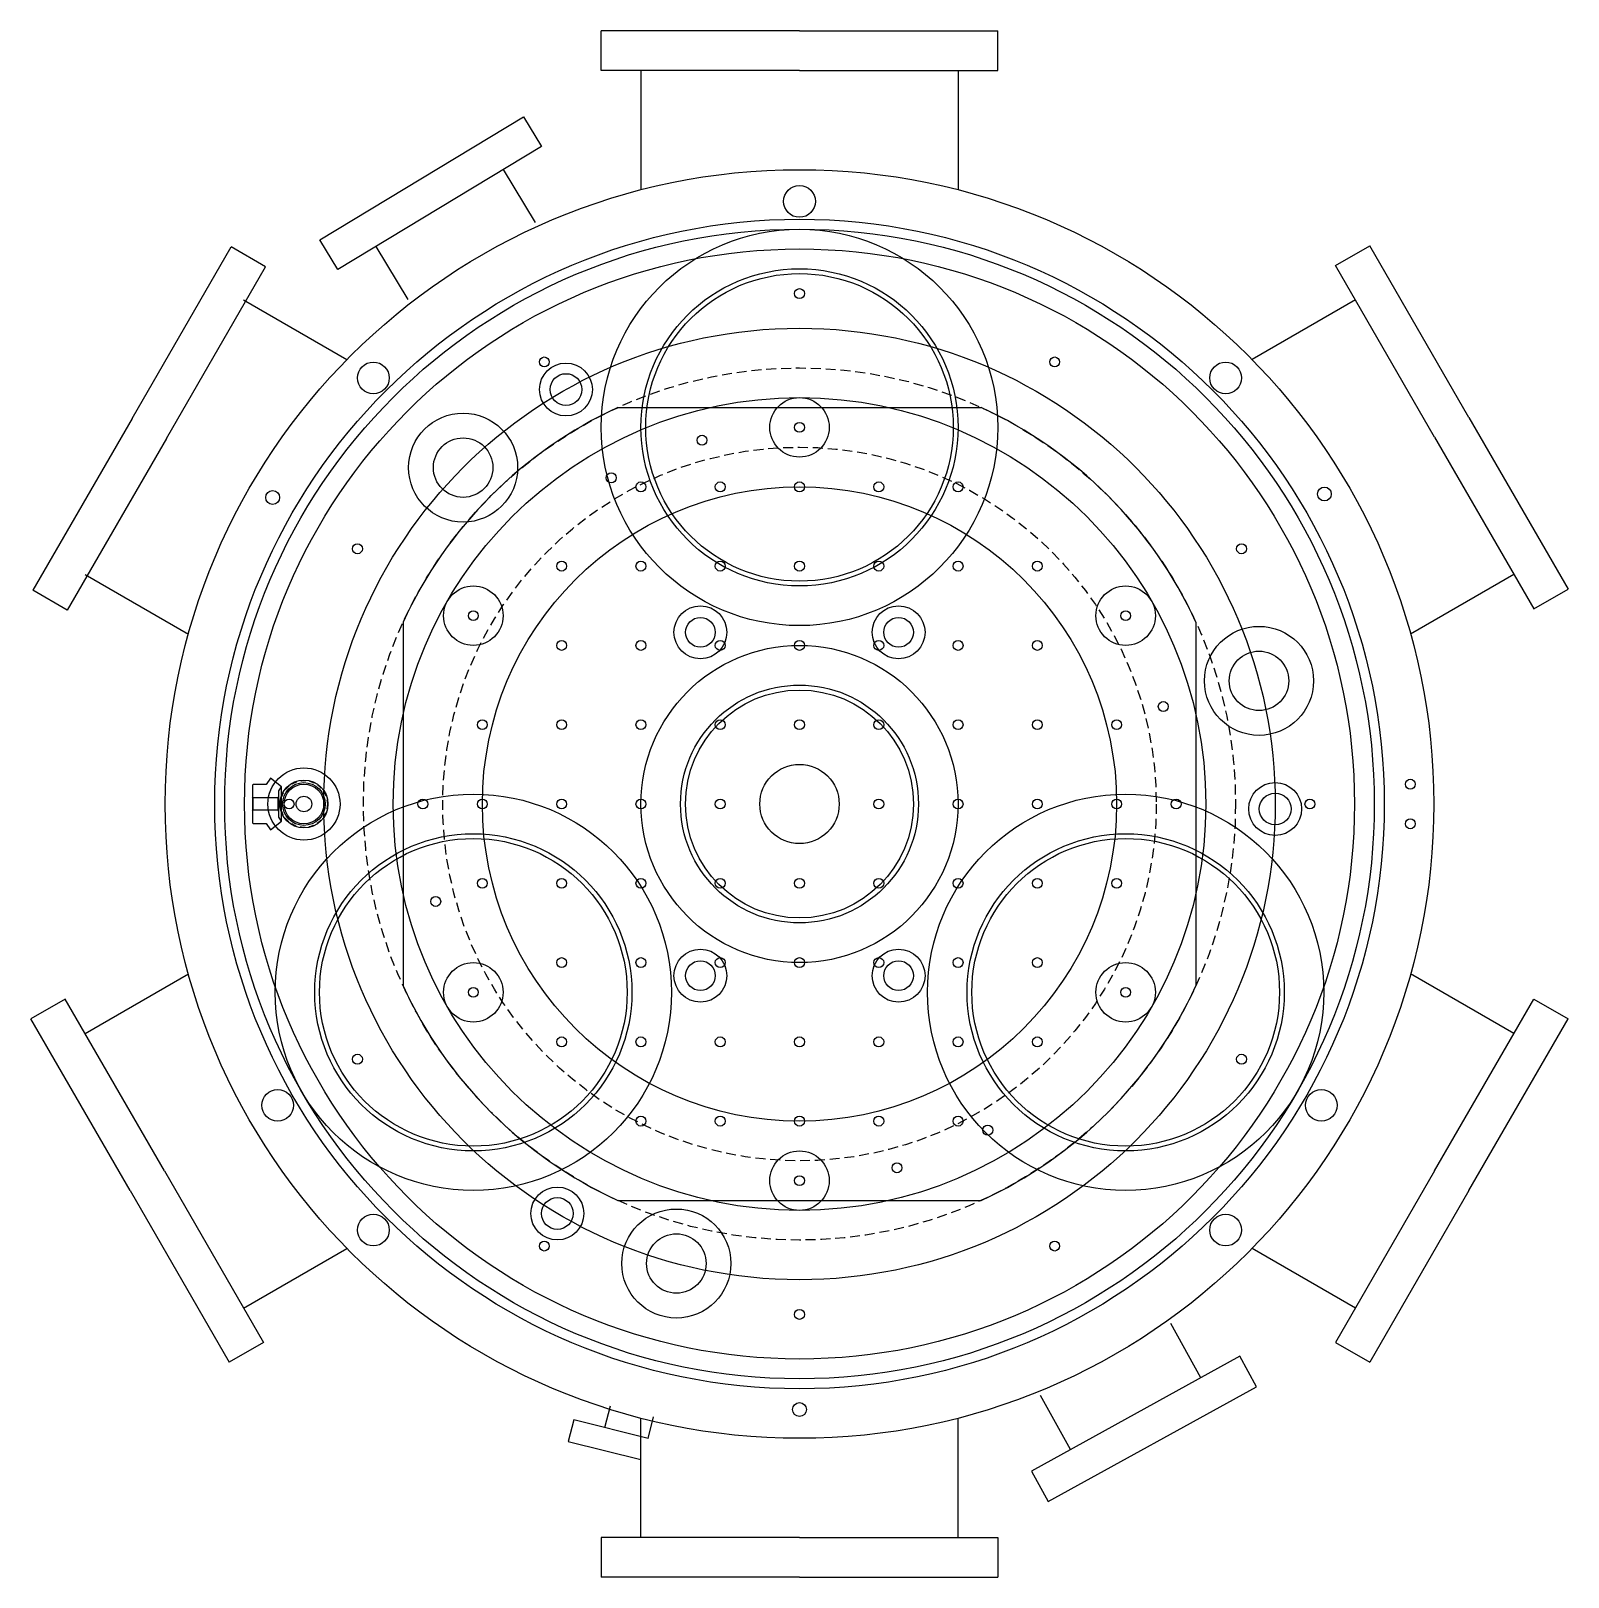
# Model space of a CAD drawing. Header units: inches. Extents: x -164 to 250, y -285 to 80.
# Drawn here: x 51.32 to 90.09, y -102.7 to -63.7 of the extents above; entities that cross this region are included whole.
import ezdxf

# ---------------------------------------------------------------- set-up
doc = ezdxf.new("R2010")
doc.units = ezdxf.units.IN
doc.header["$MEASUREMENT"] = 0
doc.linetypes.add('DASHED2', pattern=[0.375, 0.25, -0.125])
doc.linetypes.add('HIDDEN2', pattern=[0.1875, 0.125, -0.0625])

msp = doc.modelspace()

# ---------------------------------------------------------------- linework, layer by layer
at = {"color": 4}
for p, q in [((70.70465, -63.70123), (65.70465, -63.70123)), ((65.70465, -64.70123), (65.70465, -63.70123)), ((70.70465, -63.70123), (75.70465, -63.70123)), ((75.70465, -64.70123), (75.70465, -63.70123)), ((70.70465, -64.70123), (65.70465, -64.70123)), ((66.70465, -64.70123), (66.70465, -67.70929)), ((70.70465, -64.70123), (75.70465, -64.70123)), ((74.70465, -64.70123), (74.70465, -67.70929)), ((61.17296, -67.41869), (61.17296, -67.41869)), ((63.23031, -67.19837), (64.03808, -68.53587)), ((53.86797, -73.48056), (56.36797, -69.15044)), ((57.23399, -69.65044), (56.36797, -69.15044)), ((60.02031, -69.13702), (60.82808, -70.47452)), ((84.22612, -69.6211), (85.09214, -69.1211)), ((87.59214, -73.45123), (85.09214, -69.1211)), ((54.73399, -73.98056), (57.23399, -69.65044)), ((86.72612, -73.95123), (84.22612, -69.6211)), ((56.68318, -70.48712), (59.28824, -71.99116)), ((84.72612, -70.48712), (82.12106, -71.99116)), ((84.72612, -70.48712), (82.12106, -71.99116)), ((53.86797, -73.48056), (51.36797, -77.81069)), ((87.59214, -73.45123), (90.09214, -77.78135)), ((54.73399, -73.98056), (52.23399, -78.31069)), ((86.72612, -73.95123), (89.22612, -78.28135)), ((52.68318, -77.41533), (55.28824, -78.91936)), ((88.72612, -77.41533), (86.12106, -78.91936)), ((88.72612, -77.41533), (86.12106, -78.91936)), ((52.23399, -78.31069), (51.36797, -77.81069)), ((89.22612, -78.28135), (90.09214, -77.78135)), ((52.68318, -88.98712), (55.28824, -87.48309)), ((88.72612, -88.98712), (86.12106, -87.48309)), ((88.72612, -88.98712), (86.12106, -87.48309)), ((52.18318, -88.1211), (51.31715, -88.6211)), ((54.68318, -92.45123), (52.18318, -88.1211)), ((86.72612, -92.45123), (89.22612, -88.1211)), ((89.22612, -88.1211), (90.09214, -88.6211)), ((53.81715, -92.95123), (51.31715, -88.6211)), ((87.59214, -92.95123), (90.09214, -88.6211)), ((54.68318, -92.45123), (57.18318, -96.78135)), ((86.72612, -92.45123), (84.22612, -96.78135)), ((53.81715, -92.95123), (56.31715, -97.28135)), ((87.59214, -92.95123), (85.09214, -97.28135)), ((56.68318, -95.91533), (59.28824, -94.41129)), ((84.72612, -95.91533), (82.12106, -94.41129)), ((84.72612, -95.91533), (82.12106, -94.41129)), ((80.82636, -97.67562), (80.07193, -96.30731)), ((57.18318, -96.78135), (56.31715, -97.28135)), ((84.22612, -96.78135), (85.09214, -97.28135)), ((77.54244, -99.48624), (76.78801, -98.11794)), ((65.79606, -98.93043), (65.93349, -98.38498)), ((66.88697, -99.20529), (67.0244, -98.65984)), ((66.70465, -101.70123), (66.70465, -98.69316)), ((74.70465, -101.70123), (74.70465, -98.69316)), ((70.70465, -101.70123), (65.70465, -101.70123)), ((65.70465, -101.70123), (65.70465, -102.70123)), ((70.70465, -101.70123), (75.70465, -101.70123)), ((75.70465, -101.70123), (75.70465, -102.70123)), ((70.70465, -102.70123), (65.70465, -102.70123)), ((70.70465, -102.70123), (75.70465, -102.70123))]:
    msp.add_line(p, q, dxfattribs=at)
at = {"color": 2}
for p, q in [((66.12207, -73.20123), (75.28722, -73.20123)), ((60.70465, -78.61865), (60.70465, -87.7838)), ((80.70465, -78.61865), (80.70465, -87.7838)), ((66.12207, -93.20123), (75.28722, -93.20123))]:
    msp.add_line(p, q, dxfattribs=at)
for p, q in [((57.35977, -82.54906), (57.25307, -82.7091)), ((57.6389, -82.76914), (57.35977, -82.54906)), ((56.92512, -82.7091), (56.90544, -82.72879)), ((56.90544, -82.72879), (56.90544, -83.67367)), ((56.92512, -83.04375), (56.90544, -83.02406)), ((57.25307, -82.7091), (56.92512, -82.7091)), ((57.55504, -83.04375), (56.92512, -83.04375)), ((56.92512, -83.35871), (56.92512, -83.04375)), ((57.55504, -83.04375), (57.57473, -83.02406)), ((57.55504, -83.35871), (57.55504, -83.04375)), ((57.57473, -82.8656), (57.6389, -82.76914)), ((57.57473, -83.53685), (57.57473, -82.8656)), ((57.6389, -83.63331), (57.6389, -82.76914)), ((56.90544, -83.37839), (56.92512, -83.35871)), ((57.55504, -83.35871), (56.92512, -83.35871)), ((57.57473, -83.37839), (57.55504, -83.35871)), ((56.90544, -83.67367), (56.92512, -83.69335)), ((56.92512, -83.69335), (57.25307, -83.69335)), ((57.25307, -83.69335), (57.35977, -83.85339)), ((57.35977, -83.85339), (57.6389, -83.63331)), ((57.6389, -83.63331), (57.57473, -83.53685))]:
    msp.add_line(p, q)
at = {"color": 4}
for points in [[(64.19332, -66.61678), (59.05731, -69.71861), (58.60495, -68.96961), (63.74096, -65.86777)], [(81.81154, -97.13243), (76.55726, -100.02943), (76.97974, -100.79567), (82.23401, -97.89868)]]:
    msp.add_lwpolyline(points, close=True, dxfattribs=at)
msp.add_lwpolyline([(66.88697, -99.20529), (65.00819, -98.73192), (64.87076, -99.27737), (66.70465, -99.73943)], dxfattribs=at)
for centre, radius in [((70.70465, -83.20123), 16), ((70.70465, -83.20123), 14.75), ((70.70465, -83.20123), 14.5), ((70.70465, -83.20123), 14), ((83.94513, -75.38183), 0.175), ((57.41508, -75.46953), 0.175), ((86.11318, -82.70123), 0.125), ((86.11318, -83.70123), 0.125), ((70.70465, -98.47623), 0.175)]:
    msp.add_circle(centre, radius, dxfattribs=at)
at = {"color": 1}
for centre, radius in [((70.70465, -83.20123), 16), ((70.70465, -68.00123), 0.4), ((70.70465, -73.70123), 5), ((70.70465, -73.70123), 4), ((70.70465, -73.70123), 3.88), ((59.95662, -72.4532), 0.4), ((64.8138, -72.74666), 0.667), ((81.45267, -72.4532), 0.4), ((64.8138, -72.74666), 0.4), ((62.21937, -74.71594), 1.375), ((62.21937, -74.71594), 0.75), ((68.20465, -78.8711), 0.667), ((73.20465, -78.8711), 0.667), ((68.20465, -78.8711), 0.375), ((73.20465, -78.8711), 0.375), ((82.29576, -80.0954), 1.375), ((70.70465, -83.20123), 4), ((82.29576, -80.0954), 0.75), ((70.70465, -83.20123), 3), ((82.70399, -83.32689), 0.667), ((62.47741, -87.95123), 5), ((78.93189, -87.95123), 5), ((82.70399, -83.32689), 0.4), ((62.47741, -87.95123), 4), ((62.47741, -87.95123), 3.88), ((78.93189, -87.95123), 4), ((78.93189, -87.95123), 3.88), ((68.20465, -87.53135), 0.667), ((73.20465, -87.53135), 0.667), ((68.20465, -87.53135), 0.375), ((73.20465, -87.53135), 0.375), ((57.54106, -90.80123), 0.4), ((83.86823, -90.80123), 0.4), ((64.59615, -93.53013), 0.667), ((64.59615, -93.53013), 0.4), ((59.95662, -93.94925), 0.4), ((67.59882, -94.79233), 1.375), ((81.45267, -93.94925), 0.4), ((67.59882, -94.79233), 0.75)]:
    msp.add_circle(centre, radius, dxfattribs=at)
at = {"color": 3}
for centre, radius in [((70.70465, -83.20123), 14), ((70.70465, -70.32623), 0.125), ((64.26715, -72.05115), 0.125), ((77.14215, -72.05115), 0.125), ((70.70465, -83.20123), 10.25), ((70.70465, -73.70123), 0.75), ((68.24587, -74.02493), 0.125), ((65.95465, -74.97398), 0.125), ((59.55457, -76.76373), 0.125), ((59.55457, -76.76373), 0.125), ((81.85472, -76.76373), 0.125), ((62.47741, -78.45123), 0.75), ((78.93189, -78.45123), 0.75), ((70.70465, -83.20123), 2.8746), ((79.88094, -80.74244), 0.125), ((57.82965, -83.20123), 0.125), ((61.20465, -83.20123), 0.125), ((80.20465, -83.20123), 0.125), ((83.57965, -83.20123), 0.125), ((61.52835, -85.66001), 0.125), ((62.47741, -87.95123), 0.75), ((78.93189, -87.95123), 0.75), ((59.55457, -89.63873), 0.125), ((81.85472, -89.63873), 0.125), ((75.45465, -91.42847), 0.125), ((70.70465, -92.70123), 0.75), ((73.16343, -92.37752), 0.125), ((64.26715, -94.3513), 0.125), ((77.14215, -94.3513), 0.125), ((70.70465, -96.07623), 0.125)]:
    msp.add_circle(centre, radius, dxfattribs=at)
at = {"color": 6}
for radius in [12, 8]:
    msp.add_circle((70.70465, -83.20123), radius, dxfattribs=at)
at = {"linetype": 'DASHED2'}
for radius in [11, 9]:
    msp.add_circle((70.70465, -83.20123), radius, dxfattribs=at)
at = {"color": 2}
for centre, radius in [((70.70465, -73.70123), 0.125), ((66.70465, -75.20123), 0.125), ((68.70465, -75.20123), 0.125), ((70.70465, -75.20123), 0.125), ((72.70465, -75.20123), 0.125), ((74.70465, -75.20123), 0.125), ((64.70465, -77.20123), 0.125), ((66.70465, -77.20123), 0.125), ((68.70465, -77.20123), 0.125), ((70.70465, -77.20123), 0.125), ((72.70465, -77.20123), 0.125), ((74.70465, -77.20123), 0.125), ((76.70465, -77.20123), 0.125), ((62.47741, -78.45123), 0.125), ((78.93189, -78.45123), 0.125), ((64.70465, -79.20123), 0.125), ((66.70465, -79.20123), 0.125), ((68.70465, -79.20123), 0.125), ((70.70465, -79.20123), 0.125), ((72.70465, -79.20123), 0.125), ((74.70465, -79.20123), 0.125), ((76.70465, -79.20123), 0.125), ((62.70465, -81.20123), 0.125), ((64.70465, -81.20123), 0.125), ((66.70465, -81.20123), 0.125), ((68.70465, -81.20123), 0.125), ((70.70465, -81.20123), 0.125), ((72.70465, -81.20123), 0.125), ((74.70465, -81.20123), 0.125), ((76.70465, -81.20123), 0.125), ((78.70465, -81.20123), 0.125), ((70.70465, -83.20123), 1), ((62.70465, -83.20123), 0.125), ((64.70465, -83.20123), 0.125), ((66.70465, -83.20123), 0.125), ((68.70465, -83.20123), 0.125), ((72.70465, -83.20123), 0.125), ((74.70465, -83.20123), 0.125), ((76.70465, -83.20123), 0.125), ((78.70465, -83.20123), 0.125), ((62.70465, -85.20123), 0.125), ((64.70465, -85.20123), 0.125), ((66.70465, -85.20123), 0.125), ((68.70465, -85.20123), 0.125), ((70.70465, -85.20123), 0.125), ((72.70465, -85.20123), 0.125), ((74.70465, -85.20123), 0.125), ((76.70465, -85.20123), 0.125), ((78.70465, -85.20123), 0.125), ((64.70465, -87.20123), 0.125), ((66.70465, -87.20123), 0.125), ((68.70465, -87.20123), 0.125), ((70.70465, -87.20123), 0.125), ((72.70465, -87.20123), 0.125), ((74.70465, -87.20123), 0.125), ((76.70465, -87.20123), 0.125), ((62.47741, -87.95123), 0.125), ((78.93189, -87.95123), 0.125), ((64.70465, -89.20123), 0.125), ((66.70465, -89.20123), 0.125), ((68.70465, -89.20123), 0.125), ((70.70465, -89.20123), 0.125), ((72.70465, -89.20123), 0.125), ((74.70465, -89.20123), 0.125), ((76.70465, -89.20123), 0.125), ((66.70465, -91.20123), 0.125), ((68.70465, -91.20123), 0.125), ((70.70465, -91.20123), 0.125), ((72.70465, -91.20123), 0.125), ((74.70465, -91.20123), 0.125), ((70.70465, -92.70123), 0.125)]:
    msp.add_circle(centre, radius, dxfattribs=at)
for radius in [0.91023, 0.60531, 0.53878, 0.5, 0.19685]:
    msp.add_circle((58.20465, -83.20123), radius)
at = {"linetype": 'HIDDEN2'}
msp.add_circle((58.20465, -83.20123), 0.59055, dxfattribs=at)
at = {"color": 2}
for start, end in [(114.619977, 155.380023), (24.619977, 65.380023), (204.619977, 245.380023), (294.619977, 335.380023)]:
    msp.add_arc((70.70465, -83.20123), 11, start, end, dxfattribs=at)

doc.saveas('drawing.dxf')
